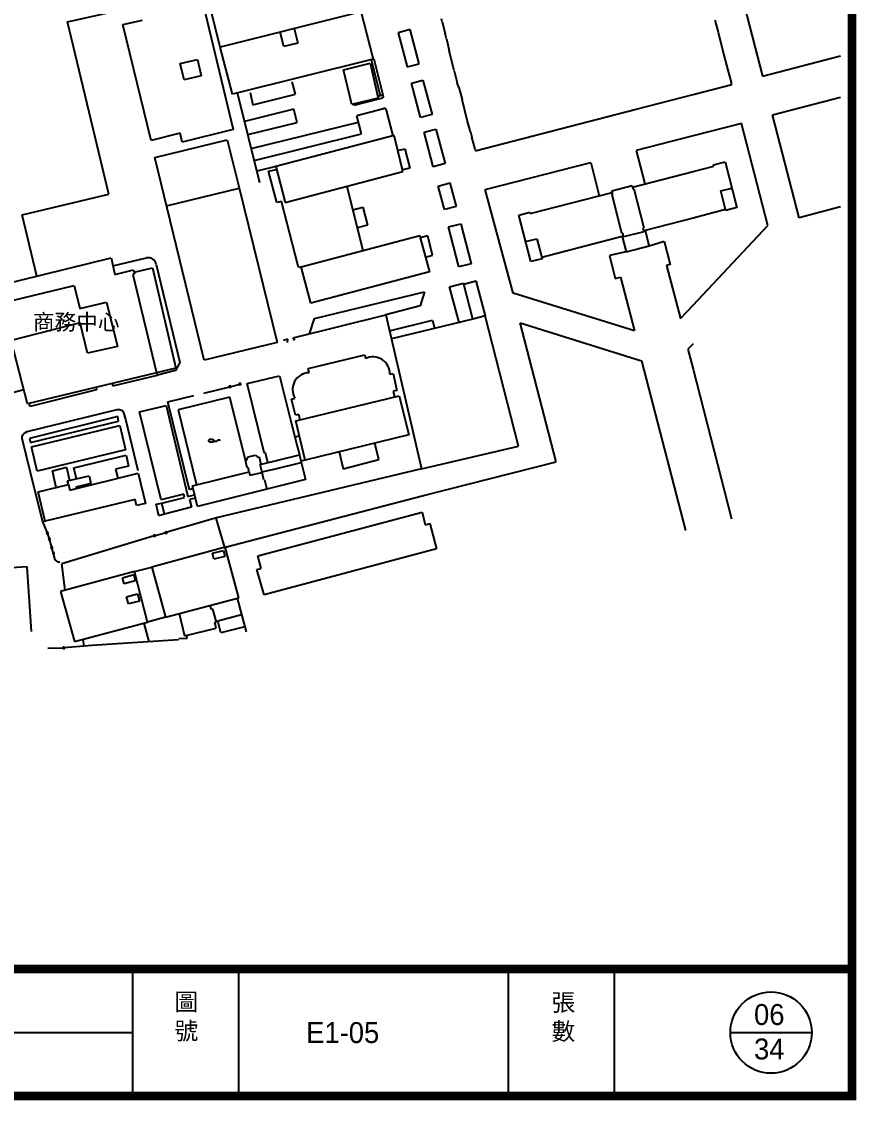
# Model space of a CAD drawing. Extents: x 71210 to 87171, y -11349 to 219.
# Drawn here: x 84021 to 87171, y -11349 to -7276 of the extents above; entities that cross this region are included whole.
import ezdxf

# ---------------------------------------------------------------- set-up
doc = ezdxf.new("R2010")
doc.units = 0
doc.layers.add('圖框', color=7, linetype='Continuous')
doc.layers.add('建築', color=7, linetype='Continuous')
doc.styles.add('新細明體', font='')
doc.styles.add('細明體', font='')
doc.styles.get('新細明體').set_extended_font_data('新細明體')
doc.styles.get('細明體').set_extended_font_data('細明體')

msp = doc.modelspace()

# ---------------------------------------------------------------- linework, layer by layer
at = {"color": 7, "linetype": 'Continuous'}
for points, elevation in [([(84805.6, -8657.7), (84810.4, -8656.4), (84809.2, -8651.6), (84804.3, -8652.8), (84805.6, -8657.7)], -12.7), ([(84847.1, -8641.6), (84842.2, -8642.8), (84843.5, -8647.7), (84848.3, -8646.4), (84847.1, -8641.6)], -12.7), ([(84115.2, -9204.9), (84116.7, -9209.6), (84121.5, -9208.1), (84119.9, -9203.3), (84115.2, -9204.9)], 53.4), ([(84567.4, -9201.9), (84562.5, -9203.2), (84563.9, -9208.1), (84568.7, -9206.7), (84567.4, -9201.9)], -12.7), ([(84122.9, -9227.1), (84124.3, -9231.9), (84129.1, -9230.5), (84127.7, -9225.7), (84122.9, -9227.1)], 53.6), ([(84520.2, -9220.2), (84525, -9218.8), (84523.7, -9214), (84518.8, -9215.4), (84520.2, -9220.2)], -12.7), ([(84131.7, -9259.2), (84133.1, -9264), (84137.9, -9262.6), (84136.5, -9257.8), (84131.7, -9259.2)], 53.6), ([(84144.7, -9285.6), (84143.3, -9280.8), (84138.5, -9282.2), (84139.9, -9287), (84144.7, -9285.6)], 53.3), ([(84183.5, -9637.4), (84178.5, -9637.5), (84178.6, -9642.5), (84183.6, -9642.4), (84183.5, -9637.4)], -12.7)]:
    msp.add_lwpolyline(points, dxfattribs=dict(at, elevation=elevation))
at = {"layer": '圖框'}
for p, q in [((84440.4, -11332.3), (84440.4, -10852.8)), ((84840.4, -11332.3), (84840.4, -10852.8)), ((85857.9, -11332.3), (85857.9, -10852.8)), ((86257.9, -11332.3), (86257.9, -10852.8)), ((79270.8, -11092.5), (84440.4, -11092.5)), ((86695.6, -11092.5), (87002.4, -11092.5))]:
    msp.add_line(p, q, dxfattribs=at)
at = {"layer": '圖框', "const_width": 32.6}
msp.add_lwpolyline([(87154.9, 202.6), (87154.9, -11332.3), (71266.1, -11332.3), (71266.1, 202.6)], close=True, dxfattribs=at)
msp.add_lwpolyline([(71266.1, -10852.8), (87154.9, -10852.8)], dxfattribs=at)
at = {"layer": '圖框'}
msp.add_circle((86849, -11092.5), 153.4, dxfattribs=at)
at = {"layer": '建築', "ltscale": 1000}
for p, q in [((84770.9, -7372.5, 171.7), (84641.2, -6850.4, 171.7)), ((86689, -6984.9, 43), (86816.4, -7482.2, 43)), ((84696.3, -7170.4, 245.6), (84819.7, -7682.9, 245.6)), ((84194.2, -7276.5, 79.8), (84464.2, -7216.5, 79.8)), ((85272.6, -7247, 171.7), (84770.9, -7372.5, 171.7)), ((85298.9, -7226.8, 119.3), (85347.3, -7417.8, 119.3)), ((84350.7, -7927.1, 79.8), (84194.2, -7276.5, 79.8)), ((84403.4, -7287.4, 245.6), (84477.8, -7270.2, 245.6)), ((84509.7, -7724.6, 245.6), (84403.4, -7287.4, 245.6)), ((85608.3, -7277.2, 33.9), (85605.4, -7266, 33.9)), ((85608.3, -7277.2, 47), (85619, -7321.5, 47)), ((86637.5, -7270.7, 49.1), (86649.6, -7316.3, 49.1)), ((85010.3, -7370.3, 200.5), (84996.8, -7316, 200.5)), ((85050.2, -7302.6, 200.5), (85063.3, -7357.6, 200.5)), ((85486.8, -7306.1, 47.8), (85442, -7318, 47.8)), ((85442, -7318, 47.8), (85476.1, -7447, 47.8)), ((85520.9, -7435.2, 47.8), (85486.8, -7306.1, 47.8)), ((85623.9, -7340.6, 47.5), (85619, -7321.5, 47.5)), ((86649.6, -7316.3, 49.1), (86670, -7397.2, 49.1)), ((85063.3, -7357.6, 200.5), (85010.3, -7370.3, 200.5)), ((85623.9, -7340.6, 47.5), (85634.7, -7384.7, 47.5)), ((84816.8, -7549.6, 119.3), (84770.9, -7372.5, 119.3)), ((85653.8, -7462.4, 48.8), (85634.7, -7384.7, 48.8)), ((86670, -7397.2, 49.3), (86681.1, -7440.6, 49.3)), ((86816.4, -7482.2, 43), (87110.9, -7404.9, 43)), ((84619.5, -7433.7, 297.3), (84684.5, -7418.6, 297.3)), ((84634.9, -7495.7, 297.3), (84619.5, -7433.7, 297.3)), ((84684.5, -7418.6, 297.3), (84698.7, -7480.2, 297.3)), ((85347.3, -7417.8, 119.3), (84816.8, -7549.6, 119.3)), ((85235.8, -7458.6, 80.1), (85335.8, -7433.6, 80.1)), ((85335.8, -7433.6, 80.1), (85366.7, -7564.8, 80.1)), ((85340.3, -7419.5, 56.5), (85374.6, -7554.7, 56.5)), ((85347.3, -7417.8, 51), (85350.1, -7417.1, 51)), ((85350.1, -7417.1, 51), (85383.7, -7552.5, 51)), ((85476.1, -7447, 47.8), (85520.9, -7435.2, 47.8)), ((86681.1, -7440.6, 49.3), (86685.8, -7459, 49.3)), ((84698.7, -7480.2, 297.3), (84634.9, -7495.7, 297.3)), ((85267.3, -7589.1, 80.1), (85235.8, -7458.6, 80.1)), ((85653.8, -7462.4, 48.8), (85664.2, -7507, 48.8)), ((86685.8, -7459, 49.3), (86698.9, -7504.7, 49.3)), ((85054.3, -7550.6, 36), (85042.5, -7503.9, 36)), ((85491.9, -7508.6, 47.7), (85535.5, -7496.9, 47.7)), ((85526.5, -7638, 47.7), (85491.9, -7508.6, 47.7)), ((85535.5, -7496.9, 47.7), (85570.1, -7626.3, 47.7)), ((85670.8, -7524.4, 49.1), (85664.2, -7507, 49.1)), ((85670.8, -7524.4, 49.1), (85683.6, -7570.5, 49.1)), ((86554.6, -7551.4, 42.2), (86701.2, -7513.5, 42.2)), ((86701.2, -7513.5, 42.2), (86698.9, -7504.7, 42.2)), ((84919.6, -7884.9, 65.4), (84836.3, -7544.8, 65.4)), ((84883.3, -7543.4, 36), (84894.3, -7590.3, 36)), ((84894.3, -7590.3, 36), (85054.3, -7550.6, 36)), ((85366.7, -7564.8, 80.1), (85267.3, -7589.1, 80.1)), ((85367.8, -7569.3, 49.6), (85274.4, -7593.2, 49.6)), ((85364.9, -7557.1, 49.6), (85383.7, -7552.5, 49.6)), ((85379.1, -7566.4, 49.6), (85367.8, -7569.3, 49.6)), ((85382.3, -7565.1, 49.6), (85379.1, -7566.4, 49.6)), ((85384.4, -7563, 49.6), (85382.3, -7565.1, 49.6)), ((85383.7, -7552.5, 49.6), (85384.9, -7557.8, 49.6)), ((85385.2, -7560.3, 49.6), (85384.4, -7563, 49.6)), ((85384.9, -7557.8, 49.6), (85385.2, -7560.3, 49.6)), ((85702.8, -7648.6, 48.8), (85683.6, -7570.5, 48.8)), ((86340.7, -7606.8, 42.2), (86554.6, -7551.4, 42.2)), ((86854.7, -7627.8, 43.2), (87110.9, -7561.5, 43.2)), ((85048.5, -7606.5, 36), (84862.8, -7653, 36)), ((85060.5, -7656.4, 36), (85048.5, -7606.5, 36)), ((85274.4, -7593.2, 49.6), (85273.2, -7587.6, 49.6)), ((85386.2, -7605, 48.8), (85286.3, -7631.2, 48.8)), ((85389.5, -7604.4, 48.8), (85386.2, -7605, 48.8)), ((85392.2, -7604.3, 48.8), (85389.5, -7604.4, 48.8)), ((85395, -7605.1, 48.8), (85392.2, -7604.3, 48.8)), ((85397, -7607.3, 48.8), (85395, -7605.1, 48.8)), ((85398.1, -7610.7, 48.8), (85397, -7607.3, 48.8)), ((85423.1, -7707.3, 48.8), (85398.1, -7610.7, 48.8)), ((85737.5, -7763.2, 42.2), (86340.7, -7606.8, 42.2)), ((84887.8, -7755.1, 35.7), (85292.5, -7655.2, 35.7)), ((85304, -7700.1, 49.1), (85286.3, -7631.2, 49.1)), ((85570.1, -7626.3, 47.7), (85526.5, -7638, 47.7)), ((85714.5, -7692, 48.8), (85702.8, -7648.6, 48.8)), ((86955.7, -8017.1, 43.2), (86854.7, -7627.8, 43.2)), ((84819.7, -7682.9, 245.6), (84626.6, -7730.9, 245.6)), ((84874.9, -7702.6, 36), (85060.5, -7656.4, 36)), ((85540.1, -7693.5, 47.5), (85584.7, -7681.7, 47.5)), ((85574.3, -7823.8, 47.5), (85540.1, -7693.5, 47.5)), ((85584.7, -7681.7, 47.5), (85618.9, -7812.1, 47.5)), ((85714.5, -7692, 48.8), (85719.9, -7712.6, 48.8)), ((86737.3, -7660.6, 38.1), (86554.6, -7707.9, 38.1)), ((86836.9, -8046.3, 38.1), (86737.3, -7660.6, 38.1)), ((84619, -7697.6, 245.6), (84509.7, -7724.6, 245.6)), ((84524, -7789.5, 113.9), (84797, -7722.5, 113.9)), ((84626.6, -7730.9, 245.6), (84619, -7697.6, 245.6)), ((84797, -7722.5, 113.9), (84841.6, -7904.2, 113.9)), ((84898.9, -7800.4, 37.9), (85304, -7700.1, 37.9)), ((85426.5, -7706.4, 149.3), (84980.2, -7823.1, 149.3)), ((85441, -7762.8, 149.3), (85426.5, -7706.4, 149.3)), ((85732.1, -7757.9, 49.3), (85719.9, -7712.6, 49.3)), ((86554.6, -7707.9, 38.1), (86340.7, -7763.3, 38.1)), ((85441, -7762.8, 193.3), (85467.6, -7755.8, 193.3)), ((85458.6, -7835.3, 193.3), (85441, -7762.8, 193.3)), ((85467.6, -7755.8, 193.3), (85485.5, -7829, 193.3)), ((85732.1, -7757.9, 42.2), (85733.7, -7764.2, 42.2)), ((85733.7, -7764.2, 42.2), (85737.5, -7763.2, 42.2)), ((86340.7, -7763.3, 38.1), (86373.1, -7888.9, 38.1)), ((84709.9, -8554.3, 113.9), (84524, -7789.5, 113.9)), ((85618.9, -7812.1, 47.5), (85574.3, -7823.8, 47.5)), ((85769.9, -7909.3, 45.9), (86168.7, -7807.7, 45.9)), ((86168.7, -7807.7, 45.9), (86201.1, -7933.2, 45.9)), ((86632.4, -7816.5, 167), (86675.5, -7805, 167)), ((86633.3, -7821.9, 167), (86632.4, -7816.5, 167)), ((86675.5, -7805, 167), (86720.3, -7977.6, 167)), ((84980.2, -7823.1, -12.7), (84908.7, -7840.6, -12.7)), ((84953.3, -7841.1, 96.6), (84983, -7833.8, 96.6)), ((84984.8, -7959.6, 96.6), (84953.3, -7841.1, 96.6)), ((84980.2, -7823.1, 149.3), (85015.5, -7959.2, 149.3)), ((85015.5, -7959.2, 149.3), (85460.3, -7841.7, 149.3)), ((85485.5, -7829, 193.3), (85458.6, -7835.3, 193.3)), ((85460.3, -7841.7, 149.3), (85458.6, -7835.3, 149.3)), ((86326.4, -7900.9, 167), (86554.6, -7842.2, 167)), ((86554.6, -7842.2, 167), (86633.3, -7821.9, 167)), ((85248.6, -7897.7, 92.6), (85309.2, -8140.4, 92.6)), ((85593.3, -7896.7, 47.7), (85637.2, -7885.2, 47.7)), ((85616.8, -7986, 47.7), (85593.3, -7896.7, 47.7)), ((85637.2, -7885.2, 47.7), (85660.6, -7974.5, 47.7)), ((86248.2, -7915.2, 190.1), (86324.9, -7895.2, 190.1)), ((86324.9, -7895.2, 190.1), (86328.1, -7907.6, 190.1)), ((84023.7, -8005.7, 79.8), (84350.7, -7927.1, 79.8)), ((84568.3, -7971.6, 117.4), (84841.7, -7904.7, 117.4)), ((84841.6, -7904.2, 113.9), (84985.1, -8487, 113.9)), ((85875.4, -8301.1, 45.9), (85769.9, -7909.3, 45.9)), ((85940, -8000.5, 167), (86249.6, -7920.7, 167)), ((86251.6, -7928.4, 190.1), (86248.2, -7915.2, 190.1)), ((86249.6, -7928.9, 190.1), (86251.6, -7928.4, 190.1)), ((86286.5, -8076, 190.1), (86249.6, -7928.9, 190.1)), ((86328.1, -7907.6, 190.1), (86330.8, -7906.9, 190.1)), ((86330.8, -7906.9, 190.1), (86369.4, -8054, 190.1)), ((86659.4, -7915.1, 162.4), (86701.3, -7904.3, 162.4)), ((86677.8, -7985.4, 162.4), (86659.4, -7915.1, 162.4)), ((85001.9, -7955, 96.6), (84984.8, -7959.6, 96.6)), ((85062.9, -8194.4, 96.6), (85001.9, -7955, 96.6)), ((85270.8, -7986.4, 87.5), (85309.1, -7976, 87.5)), ((85309.1, -7976, 87.5), (85326.9, -8044.7, 87.5)), ((85660.6, -7974.5, 47.7), (85616.8, -7986, 47.7)), ((86720.3, -7977.6, 167), (86678.5, -7988.9, 167)), ((87110.9, -7975.8, 43.2), (86955.7, -8017.1, 43.2)), ((84079.2, -8236.5, 79.8), (84023.7, -8005.7, 79.8)), ((85897, -8007, 167), (85938.7, -7995.9, 167)), ((85942.7, -8181.2, 167), (85897, -8007, 167)), ((85938.7, -7995.9, 167), (85940, -8000.5, 167)), ((86554.6, -8017.7, 167), (86368.7, -8066.4, 167)), ((86677.8, -7985.4, 167), (86554.6, -8017.7, 167)), ((86678.5, -7988.9, 167), (86677.8, -7985.4, 167)), ((85326.9, -8044.7, 87.5), (85287.8, -8054.7, 87.5)), ((85632.5, -8051.4, 47.7), (85678.7, -8039.5, 47.7)), ((85671.5, -8202.3, 47.7), (85632.5, -8051.4, 47.7)), ((85678.7, -8039.5, 47.7), (85717.6, -8190.3, 47.7)), ((86369.4, -8054, 190.1), (86365.8, -8055, 190.1)), ((86365.8, -8055, 190.1), (86369.6, -8069.8, 190.1)), ((86554.6, -8346.7, 38.1), (86836.9, -8046.3, 38.1)), ((85076.5, -8201.4, 161.6), (85523.7, -8084.1, 161.6)), ((85523.7, -8084.1, 161.6), (85525.5, -8091.8, 161.6)), ((85553.7, -8084.3, 189.7), (85525.5, -8091.8, 189.7)), ((85525.5, -8091.8, 189.7), (85544.8, -8165.7, 189.7)), ((85572.1, -8157.8, 189.7), (85553.7, -8084.3, 189.7)), ((85922.9, -8105.8, 165.4), (85964.7, -8095.8, 165.4)), ((85964.7, -8095.8, 165.4), (85984.3, -8167.2, 165.4)), ((86292.2, -8086.5, 167), (85984.3, -8167.2, 167)), ((86289.3, -8075.2, 190.1), (86286.5, -8076, 190.1)), ((86287, -8087.8, 81.6), (86302.7, -8144.8, 81.6)), ((86292.9, -8089.2, 190.1), (86289.3, -8075.2, 190.1)), ((86369.6, -8069.8, 190.1), (86292.9, -8089.2, 190.1)), ((86389.6, -8122.2, 81.6), (86374.8, -8064.8, 81.6)), ((86302.7, -8144.8, 45.9), (86240.1, -8159.5, 45.9)), ((86302.7, -8144.8, 81.6), (86389.6, -8122.2, 81.6)), ((86389.6, -8122.2, 38.1), (86446.3, -8104.9, 38.1)), ((86446.3, -8104.9, 38.1), (86468.8, -8193.2, 38.1)), ((83934.6, -8271.8, 104), (84358.5, -8168.3, 104)), ((84358.5, -8168.3, 104), (84373.5, -8230.8, 104)), ((84365.6, -8197.6, 32.1), (84492.8, -8168.2, 32.1)), ((85544.8, -8165.7, 189.7), (85572.1, -8157.8, 189.7)), ((85544.8, -8165.7, 161.6), (85560.4, -8220.3, 161.6)), ((85985.2, -8171, 167), (85942.7, -8181.2, 167)), ((85984.3, -8167.2, 167), (85985.2, -8171, 167)), ((86240.1, -8159.5, 45.9), (86261.3, -8245.8, 45.9)), ((84373.5, -8230.8, 104), (84444, -8213.7, 104)), ((84444, -8213.7, 104), (84447.4, -8228.7, 104)), ((84445.8, -8221.7, 79.8), (84515.1, -8205.4, 79.8)), ((84515.1, -8205.4, 79.8), (84603.3, -8584, 79.8)), ((84529.2, -8193.1, 32.1), (84618.5, -8563.3, 32.1)), ((85065.4, -8204.2, 96.6), (85062.9, -8194.4, 96.6)), ((85076.5, -8201.4, 96.6), (85065.4, -8204.2, 96.6)), ((85112.9, -8338.5, 161.6), (85076.5, -8201.4, 161.6)), ((85560.4, -8220.3, 161.6), (85112.9, -8338.5, 161.6)), ((85717.6, -8190.3, 47.7), (85671.5, -8202.3, 47.7)), ((86468.8, -8193.2, 38.1), (86455.2, -8196.9, 38.1)), ((86455.2, -8196.9, 38.1), (86506.8, -8397.4, 38.1)), ((84447.4, -8228.7, 104), (84440.4, -8230.5, 104)), ((84440.4, -8230.5, 104), (84530.6, -8601.5, 104)), ((85636.1, -8276.7, 46.7), (85688.3, -8263.2, 46.7)), ((85688.3, -8263.2, 46.7), (85689.4, -8267.6, 46.7)), ((85689.4, -8267.6, 48.3), (85735.6, -8255.3, 48.3)), ((85735.6, -8255.3, 48.3), (85770.4, -8386.5, 48.3)), ((86261.3, -8245.8, 45.9), (86281.4, -8241.1, 45.9)), ((86281.4, -8241.1, 45.9), (86334.2, -8443.9, 45.9)), ((83949.5, -8337.2, 129.7), (84219.9, -8272.7, 129.7)), ((84219.9, -8272.7, 129.7), (84241.5, -8359.7, 129.7)), ((85126.1, -8396.5, 47), (85541.4, -8296.3, 47)), ((85541.4, -8296.3, 47), (85525.4, -8349.2, 47)), ((85672.3, -8411.5, 46.7), (85636.1, -8276.7, 46.7)), ((85724.3, -8398.8, 48.3), (85689.4, -8267.6, 48.3)), ((86334.2, -8443.9, 45.9), (85875.4, -8301.1, 45.9)), ((84241.5, -8359.7, 129.7), (84341, -8334.7, 129.7)), ((84341, -8334.7, 129.7), (84383.5, -8502.4, 129.7)), ((86506.8, -8397.4, 38.1), (86554.6, -8346.7, 38.1)), ((85046.4, -8469.6, 69.4), (85396, -8382.7, 69.4)), ((85525.4, -8349.2, 47), (85396, -8382.7, 47)), ((85396, -8382.7, 69.4), (85529.6, -8964.9, 69.4)), ((85770.4, -8386.5, 48.3), (85724.3, -8398.8, 48.3)), ((85895.6, -8878.8, 41.7), (85770.4, -8386.5, 41.7)), ((84242.1, -8413.1, 129.7), (83981.7, -8479.5, 129.7)), ((84270.3, -8528.3, 129.7), (84242.1, -8413.1, 129.7)), ((85107.9, -8454.3, 47), (85126.1, -8396.5, 47)), ((85409.9, -8443.1, 46.9), (85571.3, -8403.3, 46.9)), ((85724.3, -8398.8, 41.7), (85416.9, -8473.8, 41.7)), ((85571.3, -8403.3, 46.9), (85578.8, -8434.3, 46.9)), ((86038.3, -8937.4, 39.7), (85902.8, -8413.2, 39.7)), ((85902.8, -8413.2, 39.7), (86359.9, -8556.4, 39.7)), ((85051.8, -8479.5, 69.4), (85046.4, -8469.6, 69.4)), ((84043.1, -8718.8, 104), (83981.7, -8479.5, 104)), ((84383.5, -8502.4, 129.7), (84270.3, -8528.3, 129.7)), ((84985.1, -8487, 113.9), (84709.9, -8554.3, 113.9)), ((85025.5, -8475.4, 61.4), (85008.9, -8479.6, 61.4)), ((85024.8, -8487.1, 61.4), (85025.5, -8475.4, 61.4)), ((86554.6, -8492.2, 42.1), (86535.1, -8512.6, 42.1)), ((85102.9, -8586, 123.3), (85315.8, -8534.4, 123.3)), ((85315.8, -8534.4, 123.3), (85318.8, -8547.7, 123.3)), ((86535.1, -8512.6, 42.1), (86554.6, -8588.5, 42.1)), ((84603.3, -8584, 79.8), (84530.6, -8601.5, 79.8)), ((84618.5, -8563.3, 32.1), (84601.9, -8593.3, 32.1)), ((85105.7, -8601.5, 123.3), (85102.9, -8586, 123.3)), ((86359.9, -8556.4, 39.7), (86526.5, -9197.3, 39.7)), ((86554.6, -8588.5, 42.1), (86699.3, -9153.4, 42.1)), ((84530.6, -8601.5, 104), (84043.1, -8718.8, 104)), ((84365.2, -8651.2, 43.3), (84534.2, -8610.4, 43.3)), ((84534.2, -8610.4, 43.3), (84532.4, -8601.1, 43.3)), ((84601.9, -8593.3, 32.1), (84534.2, -8610.4, 32.1)), ((84872.4, -8642.4, 99.5), (84994.7, -8613.9, 99.5)), ((84994.7, -8613.9, 99.5), (85037.2, -8784.5, 99.5)), ((85410.5, -8607.4, 123.3), (85423.1, -8605.1, 123.3)), ((85423.1, -8605.1, 123.3), (85437.1, -8668.2, 123.3)), ((83478.4, -8806.8, 36.6), (84029.3, -8665, 36.6)), ((84303.6, -8666.5, 44.1), (84052.9, -8728.7, 44.1)), ((84301.9, -8656.5, 44.1), (84303.6, -8666.5, 44.1)), ((84363.2, -8641.8, 43.3), (84365.2, -8651.2, 43.3)), ((84708.4, -8678.4, 62.9), (84807.4, -8654.6, 62.9)), ((84807.4, -8654.6, 62.9), (84845.3, -8644.6, 62.9)), ((84936.8, -8902.6, 99.5), (84872.4, -8642.4, 99.5)), ((85437.1, -8668.2, 123.3), (85422.6, -8671.7, 123.3)), ((85422.6, -8671.7, 123.3), (85427.7, -8692.6, 123.3)), ((84573.1, -8710.9, 62.9), (84670.6, -8687.5, 62.9)), ((84654.5, -9043.2, 62.9), (84573.1, -8710.9, 62.9)), ((84807.4, -8693.2, 45.3), (84611.4, -8741.2, 45.3)), ((84865.6, -8931.8, 45.3), (84807.4, -8693.2, 45.3)), ((85039.6, -8701, 123.3), (85052.4, -8698, 123.3)), ((85054.2, -8761.8, 123.3), (85039.6, -8701, 123.3)), ((85056.3, -8782.6, 156.6), (85445.5, -8688.3, 156.6)), ((85445.5, -8688.3, 156.6), (85482, -8835.4, 156.6)), ((84042.6, -8823.6, 41.4), (84381.5, -8740.9, 41.4)), ((84052.9, -8728.7, 44.1), (84050.1, -8717.1, 44.1)), ((84381.5, -8740.9, 41.4), (84391, -8740.4, 41.4)), ((84391, -8740.4, 41.4), (84398.1, -8742.9, 41.4)), ((84398.1, -8742.9, 41.4), (84403.1, -8747, 41.4)), ((84403.1, -8747, 41.4), (84406.2, -8752.7, 41.4)), ((84406.2, -8752.7, 41.4), (84413, -8777.4, 41.4)), ((84465.9, -8748.6, 122.9), (84566.2, -8725.1, 122.9)), ((84547.6, -9081.2, 122.9), (84465.9, -8748.6, 122.9)), ((84566.2, -8725.1, 122.9), (84648.3, -9068.6, 122.9)), ((84611.4, -8741.2, 45.3), (84681.1, -9024.8, 45.3)), ((84384.1, -8766.6, 39.3), (84051.4, -8849.9, 39.3)), ((84055, -8865.1, 39.3), (84387.4, -8784.3, 39.3)), ((84387.4, -8784.3, 39.3), (84384.1, -8766.6, 39.3)), ((84413, -8777.4, 41.4), (84459.5, -8970.9, 41.4)), ((85037.2, -8784.5, 139.2), (85061, -8878.2, 139.2)), ((85067.2, -8759, 123.3), (85054.2, -8761.8, 123.3)), ((85091.2, -8931.9, 156.6), (85056.3, -8782.6, 156.6)), ((85071.9, -8778.8, 123.3), (85067.2, -8759, 123.3)), ((84023.8, -8843.9, 41.4), (84026.1, -8836.6, 41.4)), ((84026.1, -8836.6, 41.4), (84030.3, -8830.8, 41.4)), ((84030.3, -8830.8, 41.4), (84035.9, -8826.6, 41.4)), ((84035.9, -8826.6, 41.4), (84042.5, -8823.7, 41.4)), ((84042.5, -8823.7, 41.4), (84042.6, -8823.6, 41.4)), ((84057.9, -8881.7, 39), (84392.2, -8800.7, 39)), ((84392.2, -8800.7, 39), (84413.2, -8892.3, 39)), ((85482, -8835.4, 156.6), (85091.2, -8931.9, 156.6)), ((84023.6, -8850, 41.4), (84023.8, -8843.9, 41.4)), ((84070.4, -9039.4, 41.4), (84023.6, -8850, 41.4)), ((84051.4, -8849.9, 39.3), (84055, -8865.1, 39.3)), ((85052.4, -8844.1, 120.8), (85069.8, -8840.4, 120.8)), ((85369.6, -8929.4, 163.7), (85354.2, -8866.9, 163.7)), ((84079.3, -8973.6, 39), (84057.9, -8881.7, 39)), ((84413.2, -8892.3, 39), (84079.3, -8973.6, 39)), ((84218.2, -8960.8, 40.9), (84416.1, -8912.7, 40.9)), ((84416.1, -8912.7, 40.9), (84424.9, -8953.8, 40.9)), ((84871.7, -8927.1, 90.5), (84876.5, -8918.6, 90.5)), ((84876.5, -8918.6, 90.5), (84902.3, -8912.9, 90.5)), ((84902.3, -8912.9, 90.5), (84909.4, -8917.3, 90.5)), ((84909.4, -8917.3, 90.5), (84910.2, -8920.5, 90.5)), ((84910.2, -8920.5, 90.5), (84917.9, -8918.7, 90.5)), ((84917.9, -8918.7, 90.5), (84924.3, -8947.1, 90.5)), ((84921.2, -8947.9, 134.7), (85069.3, -8911.6, 134.7)), ((84937.3, -8904.6, 99.5), (84936.8, -8902.6, 99.5)), ((84941, -8903.7, 99.5), (84937.3, -8904.6, 99.5)), ((84949.8, -8940.9, 123.2), (84941, -8903.7, 123.2)), ((85061, -8878.2, 123.5), (85069.3, -8911.6, 123.5)), ((85069.3, -8911.6, 134.7), (85075.9, -8939.8, 134.7)), ((85219.7, -8900.1, 163.7), (85234.8, -8963.8, 163.7)), ((85529.6, -8964.9, 41.7), (85895.6, -8878.8, 41.7)), ((84137.2, -8971.3, 95.2), (84190, -8958.5, 95.2)), ((84190, -8958.5, 95.2), (84201.9, -9008.2, 95.2)), ((84424.9, -8953.8, 40.9), (84376.1, -8966, 40.9)), ((84865.6, -8931.8, 90.5), (84872.5, -8930.3, 90.5)), ((84872, -8960, 90.5), (84865.6, -8931.8, 90.5)), ((84872.5, -8930.3, 90.5), (84871.7, -8927.1, 90.5)), ((84875.8, -8959, 90.5), (84872, -8960, 90.5)), ((84879.9, -8976.1, 90.5), (84875.8, -8959, 90.5)), ((84928.4, -8978, 134.7), (84921.2, -8947.9, 134.7)), ((84979.2, -8964.2, 137.1), (85076, -8940.1, 137.1)), ((85091.2, -8931.9, 132.1), (85074.9, -8935.6, 132.1)), ((85075.9, -8939.8, 134.7), (85092.2, -9004.9, 134.7)), ((85234.8, -8963.8, 163.7), (85369.6, -8929.4, 163.7)), ((85537.7, -9065.6, 39.7), (86038.3, -8937.4, 39.7)), ((84152, -9034.7, 95.2), (84137.2, -8971.3, 95.2)), ((84194.6, -9009.9, 131.2), (84275.8, -8990.5, 131.2)), ((84203, -9044.7, 136.6), (84461.5, -8981.2, 136.6)), ((84228.1, -9001.9, 40.9), (84218.2, -8960.8, 40.9)), ((84275.8, -8990.5, 131.2), (84282.7, -9020, 131.2)), ((84376.1, -8966, 40.9), (84384.5, -9000.1, 40.9)), ((84461.5, -8981.2, 136.6), (84488.3, -9095.7, 136.6)), ((84666, -9028.5, 134.7), (84879.9, -8976.1, 134.7)), ((85529.6, -8964.9, 69.4), (84756.9, -9149.6, 69.4)), ((84879.9, -8976.1, 134.7), (84882.4, -8988.3, 134.7)), ((84882.4, -8988.3, 134.7), (84928.4, -8978, 134.7)), ((84928, -8976.2, 139.3), (84979.2, -8964.2, 139.3)), ((84934.8, -9006.5, 139.3), (84928.4, -8978, 139.3)), ((84101.3, -9164.8, 41.4), (84070.4, -9039.4, 41.4)), ((84084, -9051, 136.6), (84197.9, -9023.8, 136.6)), ((84197.9, -9023.8, 131.2), (84194.6, -9009.9, 131.2)), ((84197.9, -9023.8, 136.6), (84203, -9044.7, 136.6)), ((84282.7, -9020, 131.2), (84225.6, -9033.9, 131.2)), ((84225.6, -9033.9, 131.2), (84226.9, -9038.8, 131.2)), ((84668.4, -9038.8, 62.9), (84654.5, -9043.2, 62.9)), ((84684.4, -9107, 134.7), (84666, -9028.5, 134.7)), ((85092.2, -9004.9, 134.7), (84684.4, -9107, 134.7)), ((84937.5, -9005.9, 139.3), (84934.8, -9006.5, 139.3)), ((84937.5, -9005.9, 126.9), (84946.1, -9041.5, 126.9)), ((84110.6, -9162.5, 136.6), (84084, -9051, 136.6)), ((84449.8, -9079.5, 136.6), (84110.6, -9162.5, 136.6)), ((84455.2, -9103, 136.6), (84449.8, -9079.5, 136.6)), ((84632.8, -9059.5, 122.9), (84547.6, -9081.2, 122.9)), ((84550, -9093.9, 122.9), (84636, -9072.6, 122.9)), ((84636, -9072.6, 122.9), (84632.8, -9059.5, 122.9)), ((84648.3, -9068.6, 122.9), (84674, -9062.6, 122.9)), ((84676.9, -9075.1, 122.9), (84654.8, -9080, 122.9)), ((84654.8, -9080, 122.9), (84662.2, -9109.4, 122.9)), ((84789.6, -9260.5, 39.7), (85537.7, -9065.6, 39.7)), ((84488.3, -9095.7, 136.6), (84455.2, -9103, 136.6)), ((84528.7, -9097.5, 79.3), (84550, -9093.9, 79.3)), ((84538.7, -9141.3, 79.3), (84528.7, -9097.5, 79.3)), ((84560.8, -9135.5, 122.9), (84550, -9093.9, 122.9)), ((84662.2, -9109.4, 122.9), (84560.8, -9135.5, 122.9)), ((84110.6, -9162.5, 41.4), (84101.3, -9164.8, 41.4)), ((84560.8, -9135.5, 79.3), (84538.7, -9141.3, 79.3)), ((84756.9, -9149.6, 69.4), (84565.6, -9205, 69.4)), ((84754.2, -9150.3, 66.7), (84786.2, -9261.4, 66.7)), ((84912.6, -9292.4, 159.5), (85532.9, -9127.5, 159.5)), ((85532.9, -9127.5, 159.5), (85544.3, -9175.2, 159.5)), ((84118.3, -9206.5, 53.3), (84101.3, -9164.8, 53.3)), ((85544.3, -9175.2, 159.5), (85561.4, -9170.7, 159.5)), ((85561.4, -9170.7, 159.5), (85586.2, -9266.3, 159.5)), ((84126, -9228.8, 53.3), (84118.3, -9206.5, 53.3)), ((84134.8, -9260.9, 53.3), (84126, -9228.8, 53.3)), ((84521.9, -9217.1, 68.5), (84172.5, -9323.5, 68.5)), ((84521.9, -9217.1, 68.5), (84565.6, -9205, 68.5)), ((84141.6, -9283.9, 53.3), (84134.8, -9260.9, 53.3)), ((84141.6, -9283.9, 44), (84142.6, -9294.2, 44)), ((84789.6, -9260.5, 138.4), (84512.2, -9335, 138.4)), ((84741.2, -9283.3, 144.1), (84782.8, -9272.8, 144.1)), ((84746.9, -9305.7, 144.1), (84741.2, -9283.3, 144.1)), ((84782.8, -9272.8, 144.1), (84788.5, -9295.3, 144.1)), ((84841.4, -9451, 138.4), (84789.6, -9260.5, 138.4)), ((85586.2, -9266.3, 159.5), (84935.9, -9439.8, 159.5)), ((84142.6, -9294.2, 44), (84146.1, -9307.5, 44)), ((84146.1, -9307.5, 44), (84156.8, -9315.5, 44)), ((84156.8, -9315.5, 44), (84165.7, -9315, 44)), ((84185.5, -9422.1, 50.5), (84172.5, -9323.5, 50.5)), ((84788.5, -9295.3, 144.1), (84746.9, -9305.7, 144.1)), ((84924.8, -9340.4, 159.5), (84912.6, -9292.4, 159.5)), ((84042.1, -9334.2, 402.5), (83981.9, -9338.7, 402.5)), ((84058.8, -9578, 402.5), (84042.1, -9334.2, 402.5)), ((84446.8, -9352.5, 125.7), (84167.8, -9426.8, 125.7)), ((84402.5, -9375.5, 143.7), (84444.4, -9363.5, 143.7)), ((84444.4, -9363.5, 143.7), (84450.2, -9387, 143.7)), ((84446.8, -9352.5, 138.5), (84512.2, -9335, 138.5)), ((84496.2, -9542.9, 138.5), (84446.8, -9352.5, 138.5)), ((84512.2, -9335, 138.5), (84563.9, -9524.5, 138.5)), ((84909, -9344.8, 159.5), (84924.8, -9340.4, 159.5)), ((84935.9, -9439.8, 159.5), (84909, -9344.8, 159.5)), ((84408.4, -9398.3, 143.7), (84402.5, -9375.5, 143.7)), ((84450.2, -9387, 143.7), (84408.4, -9398.3, 143.7)), ((84167.8, -9426.8, 125.7), (84221, -9616.6, 125.7)), ((84416.7, -9447.2, 143), (84458.6, -9436.5, 143)), ((84423.9, -9473.8, 143), (84416.7, -9447.2, 143)), ((84458.6, -9436.5, 143), (84465.5, -9464, 143)), ((84465.5, -9464, 143), (84423.9, -9473.8, 143)), ((84563.9, -9524.5, 138.4), (84841.4, -9451, 138.4)), ((84737.3, -9495.9, 73.4), (84732.6, -9479.8, 73.4)), ((84834, -9453, 68.8), (84851.5, -9514.2, 68.8)), ((84563.9, -9524.5, 138.5), (84496.2, -9542.9, 138.5)), ((84615.2, -9510.9, 73.4), (84635.9, -9594.2, 73.4)), ((84743.1, -9494.3, 73.4), (84737.3, -9495.9, 73.4)), ((84756.2, -9543.4, 73.4), (84743.1, -9494.3, 73.4)), ((84761.3, -9538.5, 72.9), (84851.5, -9514.2, 72.9)), ((84851.5, -9514.2, 72.9), (84863.6, -9560.3, 72.9)), ((84221, -9616.6, 125.7), (84496.2, -9542.9, 125.7)), ((84482, -9546.7, 80.3), (84500.7, -9617.3, 80.3)), ((84635.9, -9594.2, 73.4), (84755.6, -9565.9, 73.4)), ((84750.4, -9545, 73.4), (84756.2, -9543.4, 73.4)), ((84755.6, -9565.9, 73.4), (84750.4, -9545, 73.4)), ((84773, -9584, 72.9), (84761.3, -9538.5, 72.9)), ((84863.6, -9560.3, 72.9), (84773, -9584, 72.9)), ((84863.6, -9560.3, 68.6), (84868.3, -9579.8, 68.6)), ((84252.1, -9608.3, 55.5), (84256.6, -9633.9, 55.5)), ((84613.3, -9609.9, 98), (84285.9, -9631.5, 98)), ((84613.3, -9609.9, 98), (84613.3, -9609.9, 98)), ((84614, -9605.1, 67), (84646.4, -9603.5, 67)), ((84646.4, -9603.5, 67), (84644.8, -9592.1, 67)), ((84119.6, -9641.3, 68), (84181.1, -9639.9, 68)), ((84285.9, -9631.5, 98), (84181.1, -9639.9, 98)), ((84285.9, -9631.5, 60.6), (84181.1, -9639.9, 60.6))]:
    msp.add_line(p, q, dxfattribs=at)
at = {"layer": '建築', "elevation": -12.7}
msp.add_lwpolyline([(84746.5, -8858.1, 0.174705), (84745.9, -8856.4, 0.104203), (84743.6, -8854.6, 0.064948), (84740.6, -8853.5, 0.051099), (84736.5, -8853.1, 0.051099), (84732.5, -8853.5, 0.064948), (84729.5, -8854.6, 0.104203), (84727.2, -8856.4, 0.174705), (84726.5, -8858.1, 0.174705), (84727.2, -8859.8, 0.104203), (84729.5, -8861.7, 0.064948), (84732.5, -8862.7, 0.051099), (84736.5, -8863.1, 0.051099), (84740.6, -8862.7, 0.064948), (84743.6, -8861.7, 0.104203), (84745.9, -8859.8, 0.174705)], format="xyb", close=True, dxfattribs=at)
at = {"layer": '建築', "ltscale": 1000}
for centre, radius, start, end in [((84499.5, -8197.5, 32.1), 30.1, 8.4737, 102.8559), ((85346.1, -8606.1, 123.3), 64.4, 358.7887, 115.063), ((85107.4, -8665.4, 123.3), 63.9, 91.5103, 210.5835)]:
    msp.add_arc(centre, radius, start, end, dxfattribs=at)
at = {"layer": '建築'}
for centre, start, end in [((84752.8, -8849.4, -12.7), 234.5107, 305.4893), ((84765.3, -8866.9, -12.7), 54.5107, 125.4893)]:
    msp.add_arc(centre, 10.8, start, end, dxfattribs=at)

# ---------------------------------------------------------------- texts
at = {"layer": '圖框', "style": '新細明體'}
for s, p in [('06', (86784.9, -11063.8, -3.3)), ('E1-05', (85094.9, -11132, -4.9)), ('34', (86784.9, -11193.8, -3.3))]:
    msp.add_text(s, height=79, dxfattribs=at).set_placement(p)
at = {"layer": '圖框', "char_height": 65.83, "width": 151.293, "attachment_point": 2, "style": '新細明體'}
for s, insert in [('圖號', (84642.9, -10943.6)), ('張數', (86065.5, -10945.3))]:
    msp.add_mtext(s, dxfattribs=dict(at, insert=insert))
at = {"layer": '建築', "style": '細明體'}
msp.add_text('商務中心', height=60, dxfattribs=at).set_placement((84063.6, -8440.1, 129.7))

doc.saveas('drawing.dxf')
